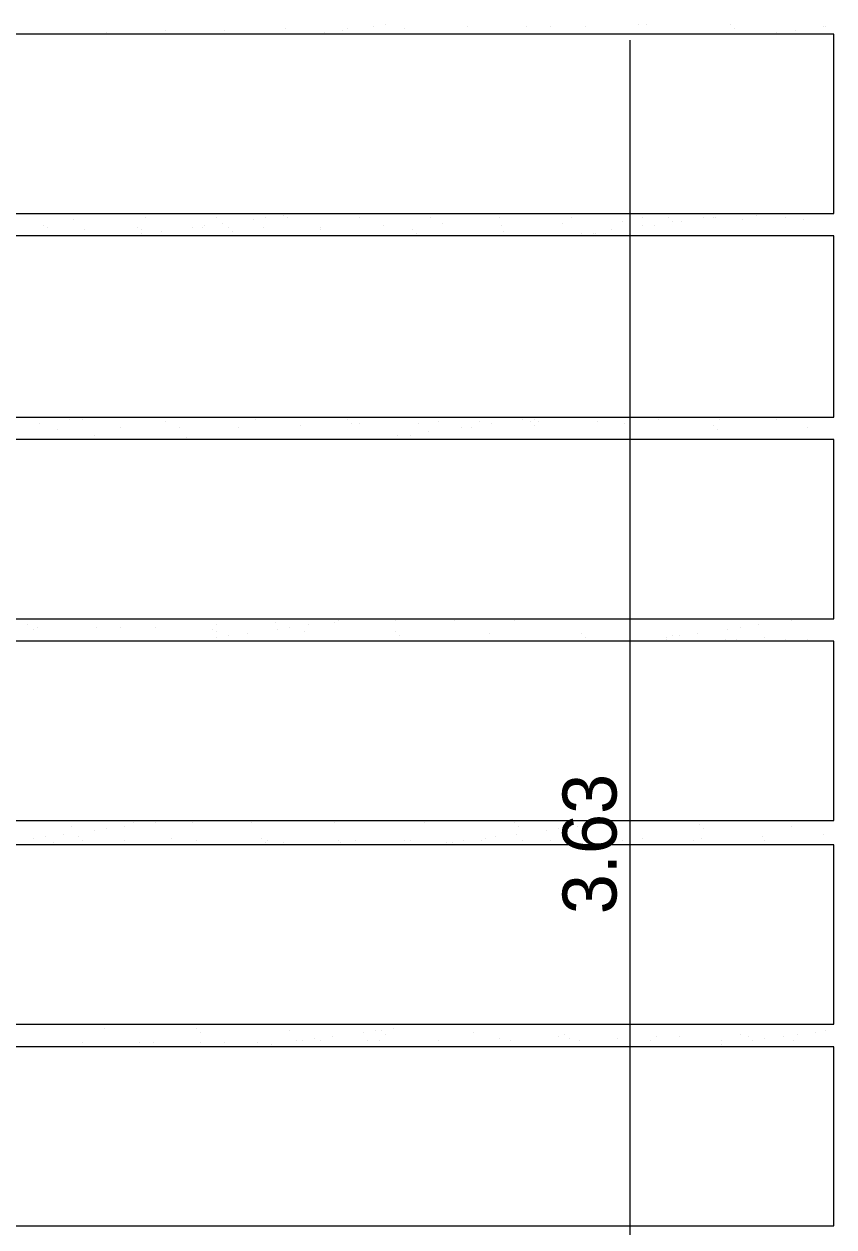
# Model space of a CAD drawing. Header units: millimetres. Extents: x 21 to 236, y 15 to 64.
# Drawn here: x 64.338 to 66.14, y 27.911 to 30.587 of the extents above; entities that cross this region are included whole.
import ezdxf

# ---------------------------------------------------------------- set-up
doc = ezdxf.new("R2010")
doc.units = ezdxf.units.MM
doc.layers.add('PDF_Cota', color=90, linetype='Continuous')
doc.layers.add('PDF_Text', color=70, linetype='Continuous')
doc.layers.add('PDF_Grama', color=7, linetype='Continuous', true_color=0x397200)
doc.styles.add('PDF Comic Sans MS', font='comic.ttf')

msp = doc.modelspace()

# ---------------------------------------------------------------- linework, layer by layer
at = {"layer": 'PDF_Cota', "lineweight": 0}
for points in [[(62.1874, 30.1659), (66.1396, 30.1659), (66.1396, 30.5647), (62.1874, 30.5647)], [(62.1874, 29.7127), (66.1396, 29.7127), (66.1396, 30.116), (62.1874, 30.116)], [(62.1874, 29.2639), (66.1396, 29.2639), (66.1396, 29.6628), (62.1874, 29.6628)], [(62.1874, 28.8152), (66.1396, 28.8152), (66.1396, 29.2141), (62.1874, 29.2141)], [(62.1874, 28.362), (66.1396, 28.362), (66.1396, 28.7609), (62.1874, 28.7609)], [(62.1874, 27.9133), (66.1396, 27.9133), (66.1396, 28.3121), (62.1874, 28.3121)]]:
    msp.add_lwpolyline(points, close=True, dxfattribs=at)
msp.add_lwpolyline([(65.6864, 27.0023), (65.6864, 30.5512)], dxfattribs=at)
at = {"layer": 'PDF_Grama', "lineweight": 20}
for points in [[(64.3856, 30.5647), (64.3856, 30.5647)], [(64.5215, 30.5693), (64.5215, 30.5693)], [(64.653, 30.5738), (64.653, 30.5738)], [(64.7844, 30.5738), (64.7844, 30.5738)], [(64.9204, 30.5783), (64.9204, 30.5783)], [(64.9793, 30.5647), (64.9793, 30.5647)], [(65.0065, 30.5693), (65.0065, 30.5693)], [(65.0473, 30.5738), (65.0473, 30.5738)], [(65.0564, 30.5783), (65.0564, 30.5783)], [(65.1153, 30.5829), (65.1153, 30.5829)], [(65.1425, 30.5874), (65.1425, 30.5874)], [(65.1833, 30.5783), (65.1833, 30.5783)], [(65.3238, 30.5829), (65.3238, 30.5829)], [(65.4552, 30.5829), (65.4552, 30.5829)], [(65.5096, 30.5829), (65.5096, 30.5829)], [(65.5867, 30.5829), (65.5867, 30.5829)], [(65.7045, 30.5874), (65.7045, 30.5874)], [(65.7226, 30.5874), (65.7226, 30.5874)], [(65.9085, 30.5874), (65.9085, 30.5874)], [(65.9175, 30.5783), (65.9175, 30.5783)], [(65.9855, 30.5647), (65.9855, 30.5647)], [(66.0127, 30.5693), (66.0127, 30.5693)], [(66.0535, 30.5738), (66.0535, 30.5738)], [(66.1169, 30.5829), (66.1169, 30.5829)], [(66.1215, 30.5829), (66.1215, 30.5829)], [(65.9175, 30.1659), (65.9175, 30.1659)], [(64.381, 30.1387), (64.381, 30.1387)], [(64.449, 30.1523), (64.449, 30.1523)], [(64.6077, 30.1568), (64.6077, 30.1568)], [(64.7391, 30.1387), (64.7391, 30.1387)], [(64.7663, 30.1568), (64.7663, 30.1568)], [(64.7799, 30.1432), (64.7799, 30.1432)], [(64.8479, 30.1523), (64.8479, 30.1523)], [(64.8751, 30.1568), (64.8751, 30.1568)], [(64.9159, 30.1614), (64.9159, 30.1614)], [(64.9249, 30.1568), (64.9249, 30.1568)], [(65.0836, 30.1568), (65.0836, 30.1568)], [(65.1379, 30.1387), (65.1379, 30.1387)], [(65.2422, 30.1568), (65.2422, 30.1568)], [(65.2694, 30.1432), (65.2694, 30.1432)], [(65.3963, 30.1568), (65.3963, 30.1568)], [(65.4008, 30.1387), (65.4008, 30.1387)], [(65.5368, 30.1432), (65.5368, 30.1432)], [(65.5549, 30.1568), (65.5549, 30.1568)], [(65.6682, 30.1478), (65.6682, 30.1478)], [(65.7136, 30.1568), (65.7136, 30.1568)], [(65.7136, 30.1387), (65.7136, 30.1387)], [(65.7408, 30.1387), (65.7408, 30.1387)], [(65.7725, 30.1568), (65.7725, 30.1568)], [(65.7815, 30.1478), (65.7815, 30.1478)], [(65.7997, 30.1478), (65.7997, 30.1478)], [(65.8495, 30.1568), (65.8495, 30.1568)], [(65.8722, 30.1568), (65.8722, 30.1568)], [(65.8767, 30.1568), (65.8767, 30.1568)], [(65.9356, 30.1523), (65.9356, 30.1523)], [(65.9674, 30.1614), (65.9674, 30.1614)], [(66.0308, 30.1568), (66.0308, 30.1568)], [(66.0716, 30.1523), (66.0716, 30.1523)], [(64.3901, 30.1342), (64.3901, 30.1342)], [(64.4717, 30.1296), (64.4717, 30.1296)], [(64.5759, 30.116), (64.5759, 30.116)], [(64.5895, 30.1342), (64.5895, 30.1342)], [(64.5986, 30.1296), (64.5986, 30.1296)], [(64.5986, 30.1206), (64.5986, 30.1206)], [(64.6439, 30.1251), (64.6439, 30.1251)], [(64.7119, 30.1342), (64.7119, 30.1342)], [(64.7346, 30.1342), (64.7346, 30.1342)], [(64.7935, 30.1342), (64.7935, 30.1342)], [(64.8025, 30.1251), (64.8025, 30.1251)], [(64.8705, 30.1342), (64.8705, 30.1342)], [(64.9974, 30.1342), (64.9974, 30.1342)], [(64.9974, 30.1296), (64.9974, 30.1296)], [(65.2014, 30.1296), (65.2014, 30.1296)], [(65.2105, 30.1206), (65.2105, 30.1206)], [(65.4054, 30.1251), (65.4054, 30.1251)], [(65.5776, 30.1206), (65.5776, 30.1206)], [(65.6048, 30.1206), (65.6048, 30.1206)], [(65.6093, 30.1206), (65.6093, 30.1206)], [(65.6456, 30.1296), (65.6456, 30.1296)], [(65.8178, 30.116), (65.8178, 30.116)], [(66.0218, 30.116), (66.0218, 30.116)], [(66.1396, 30.107), (66.1396, 30.107)], [(64.44, 29.7081), (64.44, 29.7081)], [(64.4671, 29.7081), (64.4671, 29.7081)], [(64.8524, 29.7081), (64.8524, 29.7081)], [(65.0564, 29.7081), (65.0564, 29.7081)], [(65.4461, 29.7081), (65.4461, 29.7081)], [(65.4733, 29.7081), (65.4733, 29.7081)], [(65.7498, 29.7081), (65.7498, 29.7081)], [(65.8858, 29.7081), (65.8858, 29.7081)], [(66.0127, 29.7081), (66.0127, 29.7081)], [(64.372, 29.6991), (64.372, 29.6991)], [(64.4128, 29.6855), (64.4128, 29.6855)], [(64.5533, 29.69), (64.5533, 29.69)], [(64.653, 29.7036), (64.653, 29.7036)], [(64.6847, 29.69), (64.6847, 29.69)], [(64.8161, 29.69), (64.8161, 29.69)], [(64.9521, 29.6945), (64.9521, 29.6945)], [(65.0654, 29.6991), (65.0654, 29.6991)], [(65.0836, 29.6991), (65.0836, 29.6991)], [(65.215, 29.6991), (65.215, 29.6991)], [(65.2603, 29.7036), (65.2603, 29.7036)], [(65.3102, 29.69), (65.3102, 29.69)], [(65.3328, 29.69), (65.3328, 29.69)], [(65.351, 29.7036), (65.351, 29.7036)], [(65.3782, 29.6991), (65.3782, 29.6991)], [(65.4643, 29.7036), (65.4643, 29.7036)], [(65.4733, 29.6945), (65.4733, 29.6945)], [(65.4824, 29.7036), (65.4824, 29.7036)], [(65.6138, 29.7036), (65.6138, 29.7036)], [(65.6728, 29.6991), (65.6728, 29.6991)], [(65.8722, 29.6945), (65.8722, 29.6945)], [(65.8813, 29.6855), (65.8813, 29.6855)], [(66.0807, 29.69), (66.0807, 29.69)], [(64.4943, 29.6719), (64.4943, 29.6719)], [(64.6983, 29.6673), (64.6983, 29.6673)], [(65.1697, 29.6719), (65.1697, 29.6719)], [(65.1969, 29.6719), (65.1969, 29.6719)], [(65.2377, 29.6809), (65.2377, 29.6809)], [(66.1396, 29.6356), (66.1396, 29.6356)], [(66.1396, 29.2821), (66.1396, 29.2821)], [(64.4218, 29.2639), (64.4218, 29.2639)], [(64.5759, 29.2639), (64.5759, 29.2639)], [(64.8977, 29.2549), (64.8977, 29.2549)], [(65.0292, 29.2549), (65.0292, 29.2549)], [(65.0382, 29.2594), (65.0382, 29.2594)], [(65.0654, 29.2639), (65.0654, 29.2639)], [(65.1651, 29.2594), (65.1651, 29.2594)], [(65.2966, 29.2594), (65.2966, 29.2594)], [(65.428, 29.2594), (65.428, 29.2594)], [(66.0444, 29.2594), (66.0444, 29.2594)], [(66.0671, 29.2639), (66.0671, 29.2639)], [(66.1396, 29.2685), (66.1396, 29.2685)], [(64.3448, 29.2504), (64.3448, 29.2504)], [(64.3584, 29.2413), (64.3584, 29.2413)], [(64.3674, 29.2458), (64.3674, 29.2458)], [(64.4989, 29.2458), (64.4989, 29.2458)], [(64.5533, 29.2458), (64.5533, 29.2458)], [(64.6303, 29.2458), (64.6303, 29.2458)], [(64.7572, 29.2413), (64.7572, 29.2413)], [(64.7663, 29.2504), (64.7663, 29.2504)], [(64.7663, 29.2368), (64.7663, 29.2368)], [(64.7935, 29.2277), (64.7935, 29.2277)], [(64.8343, 29.2322), (64.8343, 29.2322)], [(64.9023, 29.2413), (64.9023, 29.2413)], [(64.9295, 29.2458), (64.9295, 29.2458)], [(64.9612, 29.2368), (64.9612, 29.2368)], [(64.9702, 29.2504), (64.9702, 29.2504)], [(65.1651, 29.2368), (65.1651, 29.2368)], [(65.1742, 29.2277), (65.1742, 29.2277)], [(65.3736, 29.2322), (65.3736, 29.2322)], [(65.5776, 29.2322), (65.5776, 29.2322)], [(65.7815, 29.2277), (65.7815, 29.2277)], [(65.7951, 29.2277), (65.7951, 29.2277)], [(65.8359, 29.2322), (65.8359, 29.2322)], [(65.9039, 29.2413), (65.9039, 29.2413)], [(65.9311, 29.2458), (65.9311, 29.2458)], [(65.9719, 29.2504), (65.9719, 29.2504)], [(64.3402, 29.2141), (64.3402, 29.2141)], [(64.4989, 29.2141), (64.4989, 29.2141)], [(64.6575, 29.2141), (64.6575, 29.2141)], [(64.7663, 29.2232), (64.7663, 29.2232)], [(64.8116, 29.2141), (64.8116, 29.2141)], [(64.9702, 29.2141), (64.9702, 29.2141)], [(65.1289, 29.2141), (65.1289, 29.2141)], [(65.2875, 29.2141), (65.2875, 29.2141)], [(65.4461, 29.2141), (65.4461, 29.2141)], [(65.5005, 29.2141), (65.5005, 29.2141)], [(65.5867, 29.2232), (65.5867, 29.2232)], [(65.6048, 29.2141), (65.6048, 29.2141)], [(65.632, 29.2141), (65.632, 29.2141)], [(65.7, 29.2141), (65.7, 29.2141)], [(65.7634, 29.2141), (65.7634, 29.2141)], [(65.7679, 29.2232), (65.7679, 29.2232)], [(65.7679, 29.2186), (65.7679, 29.2186)], [(65.8994, 29.2186), (65.8994, 29.2186)], [(65.922, 29.2186), (65.922, 29.2186)], [(65.9855, 29.2232), (65.9855, 29.2232)], [(65.9946, 29.2141), (65.9946, 29.2141)], [(66.0308, 29.2186), (66.0308, 29.2186)], [(66.0807, 29.2186), (66.0807, 29.2186)], [(64.4445, 28.8016), (64.4445, 28.8016)], [(64.5623, 28.8016), (64.5623, 28.8016)], [(64.5805, 28.8107), (64.5805, 28.8107)], [(64.6303, 28.8107), (64.6303, 28.8107)], [(64.7119, 28.8107), (64.7119, 28.8107)], [(64.8433, 28.8107), (64.8433, 28.8107)], [(65.0292, 28.8107), (65.0292, 28.8107)], [(65.2286, 28.8107), (65.2286, 28.8107)], [(65.428, 28.8107), (65.428, 28.8107)], [(65.4371, 28.8016), (65.4371, 28.8016)], [(65.5685, 28.8016), (65.5685, 28.8016)], [(65.6365, 28.8107), (65.6365, 28.8107)], [(65.6365, 28.8062), (65.6365, 28.8062)], [(65.8405, 28.8062), (65.8405, 28.8062)], [(66.0444, 28.8016), (66.0444, 28.8016)], [(64.3584, 28.7744), (64.3584, 28.7744)], [(64.3856, 28.779), (64.3856, 28.779)], [(64.4264, 28.7835), (64.4264, 28.7835)], [(64.4581, 28.779), (64.4581, 28.779)], [(64.4943, 28.7926), (64.4943, 28.7926)], [(64.5215, 28.7971), (64.5215, 28.7971)], [(64.6666, 28.7744), (64.6666, 28.7744)], [(64.866, 28.7744), (64.866, 28.7744)], [(65.3646, 28.7744), (65.3646, 28.7744)], [(65.3872, 28.779), (65.3872, 28.779)], [(65.4325, 28.7835), (65.4325, 28.7835)], [(65.5005, 28.7926), (65.5005, 28.7926)], [(65.5277, 28.7971), (65.5277, 28.7971)], [(65.5821, 28.7744), (65.5821, 28.7744)], [(65.7136, 28.7744), (65.7136, 28.7744)], [(65.845, 28.7744), (65.845, 28.7744)], [(65.8495, 28.7971), (65.8495, 28.7971)], [(65.981, 28.779), (65.981, 28.779)], [(66.1169, 28.7835), (66.1169, 28.7835)], [(64.4037, 28.7654), (64.4037, 28.7654)], [(64.4671, 28.7699), (64.4671, 28.7699)], [(64.5623, 28.7699), (64.5623, 28.7699)], [(64.721, 28.7699), (64.721, 28.7699)], [(64.8751, 28.7654), (64.8751, 28.7654)], [(64.8796, 28.7699), (64.8796, 28.7699)], [(64.9159, 28.7654), (64.9159, 28.7654)], [(65.0382, 28.7699), (65.0382, 28.7699)], [(65.0428, 28.7654), (65.0428, 28.7654)], [(65.0745, 28.7699), (65.0745, 28.7699)], [(65.1833, 28.7699), (65.1833, 28.7699)], [(65.1969, 28.7699), (65.1969, 28.7699)], [(65.2784, 28.7654), (65.2784, 28.7654)], [(65.292, 28.7654), (65.292, 28.7654)], [(65.3147, 28.7699), (65.3147, 28.7699)], [(65.3555, 28.7699), (65.3555, 28.7699)], [(65.4461, 28.7699), (65.4461, 28.7699)], [(65.5096, 28.7699), (65.5096, 28.7699)], [(65.6682, 28.7699), (65.6682, 28.7699)], [(65.8269, 28.7699), (65.8269, 28.7699)], [(65.9855, 28.7699), (65.9855, 28.7699)], [(66.1396, 28.6158), (66.1396, 28.6158)], [(64.517, 28.3529), (64.517, 28.3529)], [(64.721, 28.3529), (64.721, 28.3529)], [(64.73, 28.3439), (64.73, 28.3439)], [(64.9295, 28.3484), (64.9295, 28.3484)], [(65.0926, 28.3439), (65.0926, 28.3439)], [(65.1198, 28.3484), (65.1198, 28.3484)], [(65.1334, 28.3484), (65.1334, 28.3484)], [(65.1606, 28.3529), (65.1606, 28.3529)], [(65.2286, 28.362), (65.2286, 28.362)], [(65.3374, 28.3439), (65.3374, 28.3439)], [(66.0988, 28.3439), (66.0988, 28.3439)], [(66.1215, 28.3484), (66.1215, 28.3484)], [(64.4671, 28.3212), (64.4671, 28.3212)], [(64.5941, 28.3212), (64.5941, 28.3212)], [(64.6258, 28.3212), (64.6258, 28.3212)], [(64.73, 28.3212), (64.73, 28.3212)], [(64.7844, 28.3212), (64.7844, 28.3212)], [(64.8569, 28.3212), (64.8569, 28.3212)], [(64.8887, 28.3167), (64.8887, 28.3167)], [(64.9431, 28.3257), (64.9431, 28.3257)], [(64.9566, 28.3257), (64.9566, 28.3257)], [(64.9838, 28.3303), (64.9838, 28.3303)], [(64.9974, 28.3257), (64.9974, 28.3257)], [(65.0246, 28.3348), (65.0246, 28.3348)], [(65.1017, 28.3257), (65.1017, 28.3257)], [(65.1289, 28.3257), (65.1289, 28.3257)], [(65.1425, 28.3393), (65.1425, 28.3393)], [(65.2603, 28.3257), (65.2603, 28.3257)], [(65.2603, 28.3257), (65.2603, 28.3257)], [(65.3963, 28.3303), (65.3963, 28.3303)], [(65.419, 28.3257), (65.419, 28.3257)], [(65.5277, 28.3348), (65.5277, 28.3348)], [(65.5413, 28.3393), (65.5413, 28.3393)], [(65.5504, 28.3303), (65.5504, 28.3303)], [(65.5731, 28.3257), (65.5731, 28.3257)], [(65.6592, 28.3303), (65.6592, 28.3303)], [(65.7317, 28.3257), (65.7317, 28.3257)], [(65.7453, 28.3348), (65.7453, 28.3348)], [(65.7951, 28.3348), (65.7951, 28.3348)], [(65.8903, 28.3257), (65.8903, 28.3257)], [(65.8903, 28.3167), (65.8903, 28.3167)], [(65.9311, 28.3393), (65.9311, 28.3393)], [(65.9492, 28.3348), (65.9492, 28.3348)], [(65.9583, 28.3257), (65.9583, 28.3257)], [(65.9583, 28.3257), (65.9583, 28.3257)], [(65.9855, 28.3303), (65.9855, 28.3303)], [(66.0263, 28.3348), (66.0263, 28.3348)], [(66.049, 28.3257), (66.049, 28.3257)], [(66.058, 28.3393), (66.058, 28.3393)], [(64.4581, 28.3121), (64.4581, 28.3121)], [(65.8495, 28.3121), (65.8495, 28.3121)], [(66.1396, 27.9994), (66.1396, 27.9994)], [(65.4054, 27.9133), (65.4054, 27.9133)]]:
    msp.add_lwpolyline(points, dxfattribs=at)

# ---------------------------------------------------------------- texts
at = {"layer": 'PDF_Text', "insert": (65.6577, 28.6068), "char_height": 0.12003, "attachment_point": 7, "rotation": 90, "style": 'PDF Comic Sans MS'}
msp.add_mtext('3.63', dxfattribs=at)

doc.saveas('drawing.dxf')
